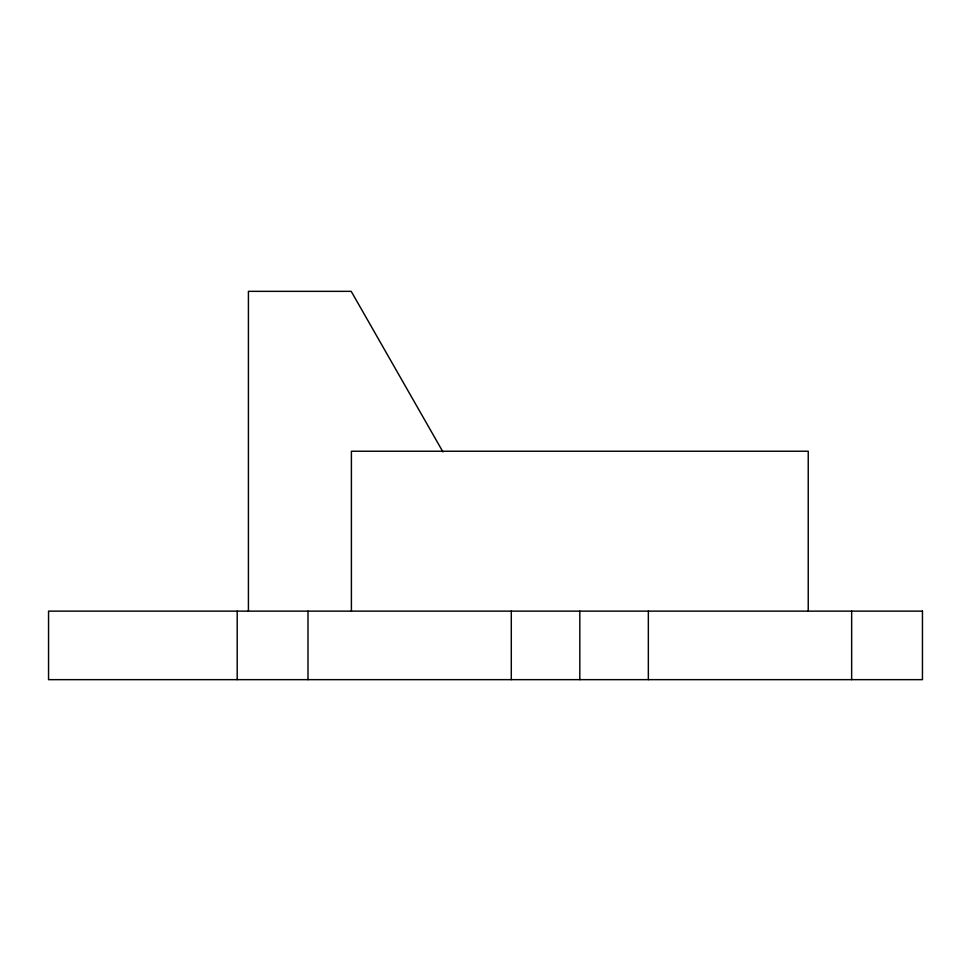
<?xml version="1.0" encoding="UTF-8"?>
<svg xmlns="http://www.w3.org/2000/svg" width="971" height="971" viewBox="0 0 971 971"><rect width="100%" height="100%" fill="white"/><g stroke="black" fill="none" stroke-linecap="round" stroke-linejoin="round"><path stroke-width="1.46" d="M442.946 451.891L351.211 291.349L248.418 291.349L248.418 611.135M851.652 611.135L851.652 679.651M808.236 611.135L808.236 451.236L351.405 451.236L351.405 611.135M648.349 611.135L648.349 679.651M579.821 611.135L579.821 679.651M511.292 611.135L511.292 679.651M307.989 611.135L307.989 679.651M237.191 611.135L237.191 679.651M922.45 611.135L48.55 611.135L48.55 679.651L922.45 679.651L922.45 611.135"/></g></svg>
